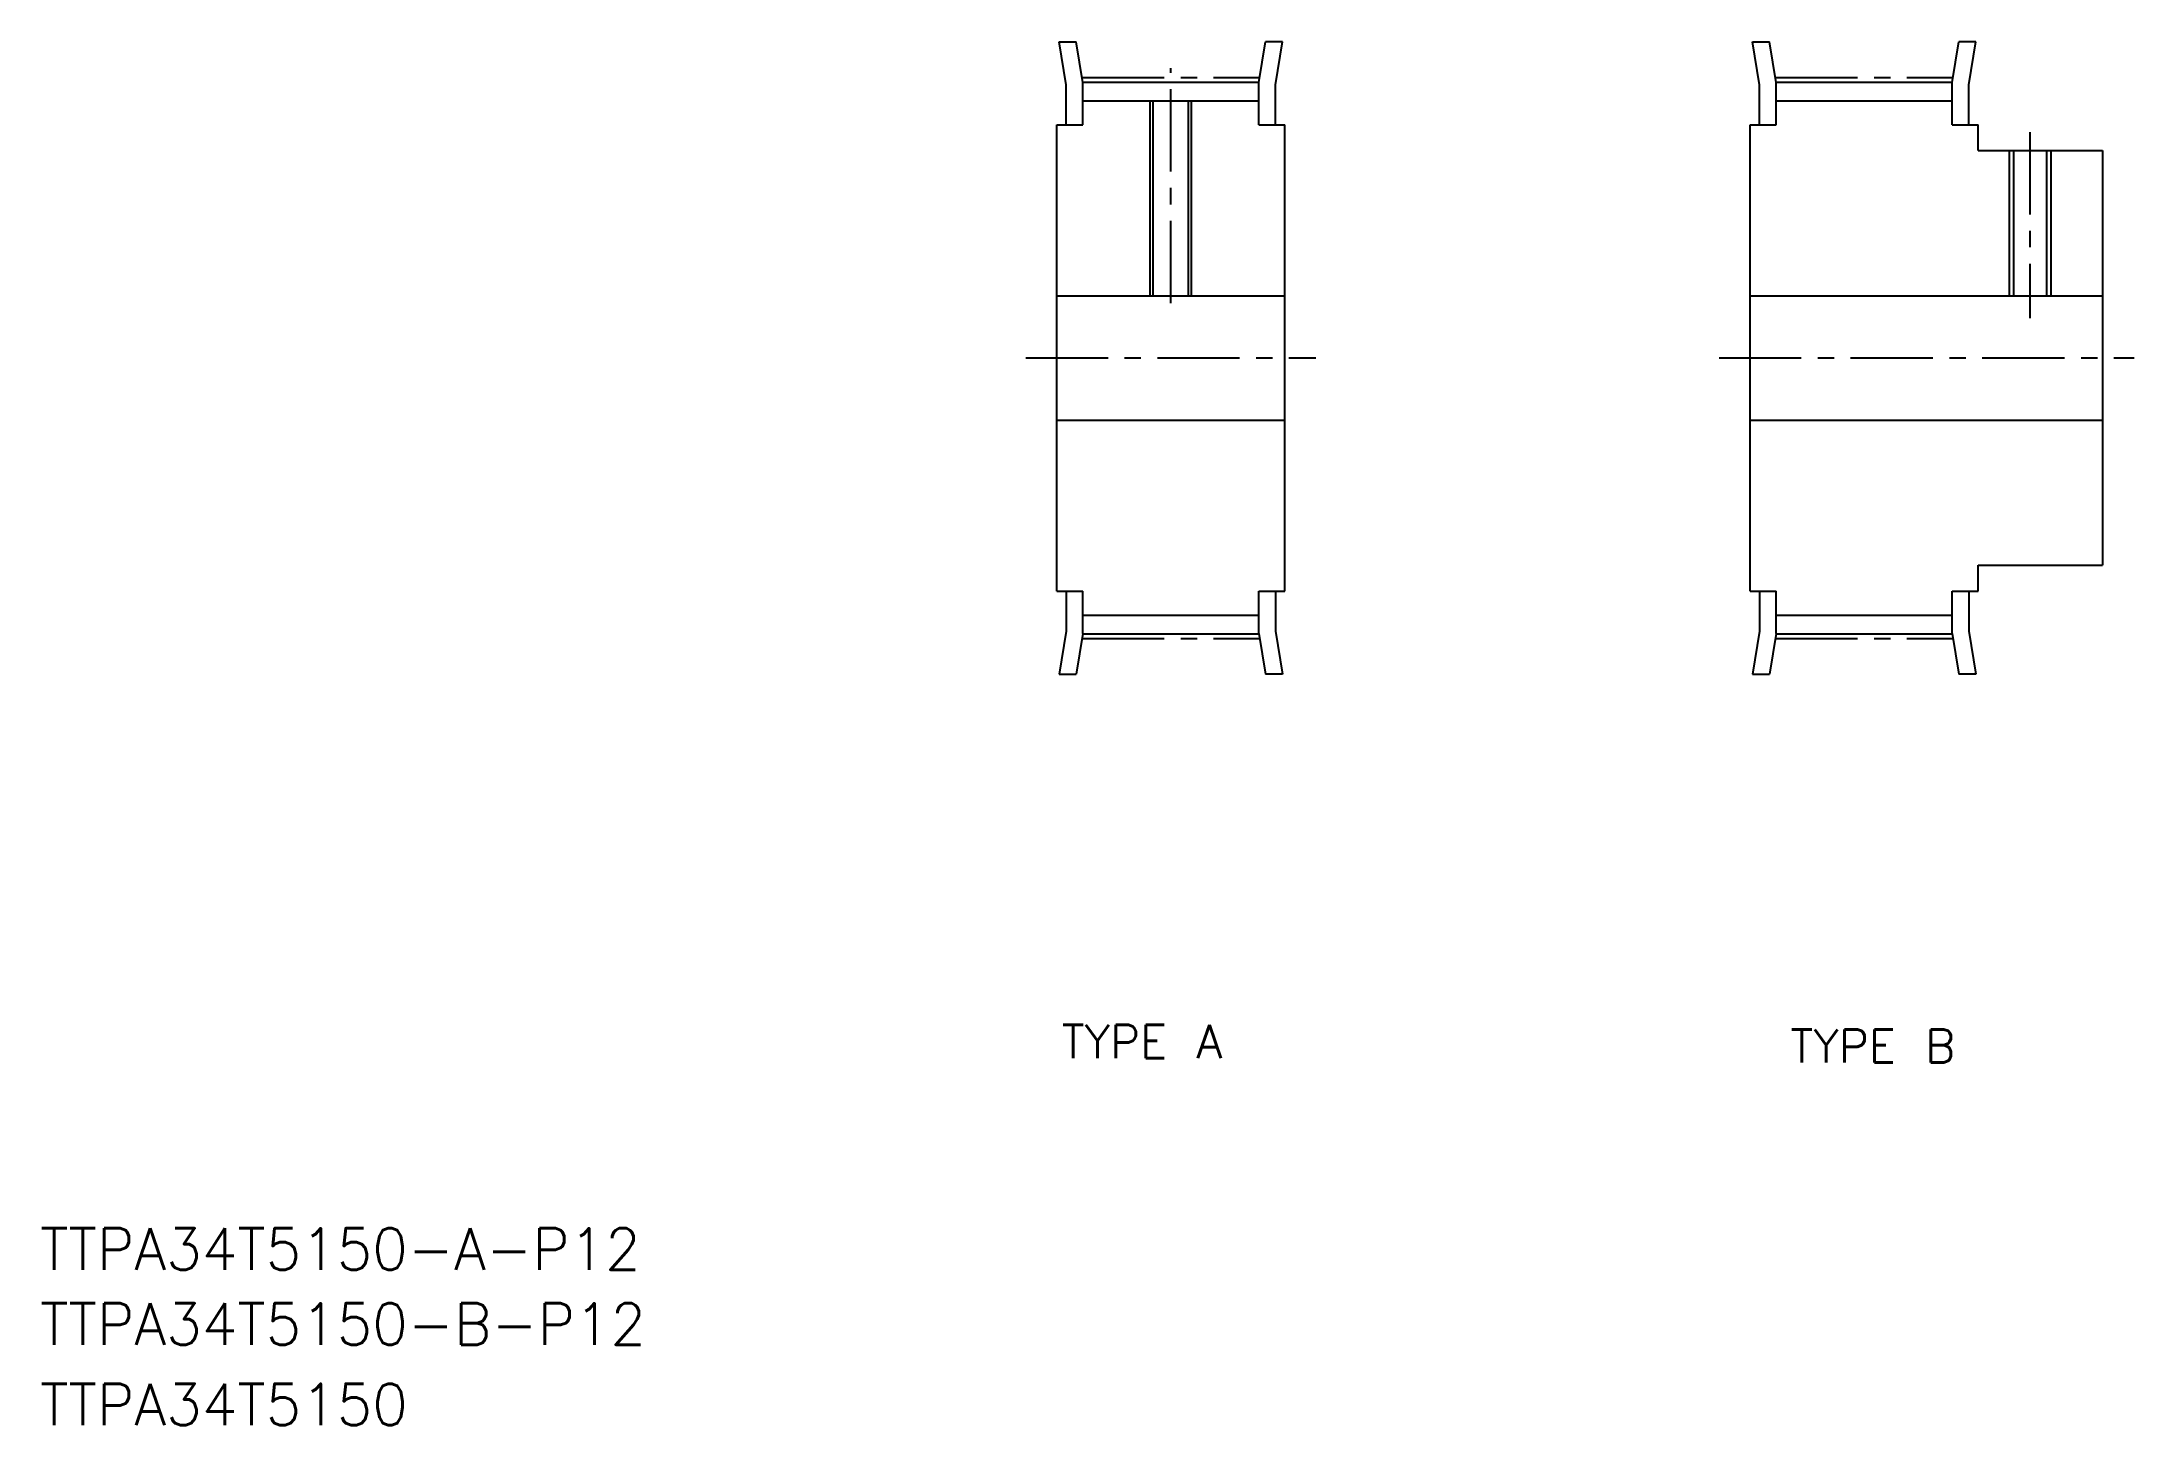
# Model space of a CAD drawing. Extents: x 10 to 212, y 10 to 143.
import ezdxf

# ---------------------------------------------------------------- set-up
doc = ezdxf.new("R2010")
doc.units = 0
doc.header["$LTSCALE"] = 0.25
doc.linetypes.add('CENTER', pattern=[50.8, 31.75, -6.35, 6.35, -6.35])
doc.layers.get('0').update_dxf_attribs({"linetype": 'CONTINUOUS'})
doc.layers.add('CENTER', color=1, linetype='CENTER')
doc.styles.get("Standard").update_dxf_attribs({"font": 'txt.shx'})

msp = doc.modelspace()

# ---------------------------------------------------------------- linework, layer by layer
at = {"color": 7, "linetype": 'CONTINUOUS'}
for p, q in [((109, 139.33), (108.32, 143.47)), ((108.32, 143.47), (109.98, 143.47)), ((110.6, 139.54), (109.98, 143.47)), ((127.6, 139.54), (128.23, 143.47)), ((129.88, 143.47), (128.23, 143.47)), ((129.2, 139.33), (129.88, 143.47)), ((175.89, 139.33), (175.21, 143.47)), ((175.21, 143.47), (176.87, 143.47)), ((177.49, 139.54), (176.87, 143.47)), ((194.49, 139.54), (195.12, 143.47)), ((196.78, 143.47), (195.12, 143.47)), ((196.09, 139.33), (196.78, 143.47)), ((109, 135.47), (109, 139.33)), ((110.6, 139.58), (127.6, 139.58)), ((110.6, 135.47), (110.6, 139.54)), ((127.6, 135.47), (127.6, 139.54)), ((129.2, 135.47), (129.2, 139.33)), ((175.89, 135.47), (175.89, 139.33)), ((177.49, 139.58), (194.49, 139.58)), ((177.49, 135.47), (177.49, 139.54)), ((194.49, 135.47), (194.49, 139.54)), ((196.09, 135.47), (196.09, 139.33)), ((117.41, 118.97), (117.41, 137.78)), ((120.79, 118.97), (120.79, 137.78)), ((108.1, 90.47), (108.1, 135.47)), ((108.1, 135.47), (110.6, 135.47)), ((127.6, 135.47), (130.1, 135.47)), ((130.1, 90.47), (130.1, 135.47)), ((174.99, 90.47), (174.99, 135.47)), ((174.99, 135.47), (177.49, 135.47)), ((194.49, 135.47), (196.99, 135.47)), ((196.99, 132.97), (196.99, 135.47)), ((196.99, 132.97), (208.99, 132.97)), ((200.39, 132.97), (200.39, 118.97)), ((203.59, 132.97), (203.59, 118.97)), ((208.99, 132.97), (208.99, 92.97)), ((108.1, 118.97), (130.1, 118.97)), ((174.99, 118.97), (208.99, 118.97)), ((108.1, 106.97), (130.1, 106.97)), ((174.99, 106.97), (208.99, 106.97)), ((196.99, 90.47), (196.99, 92.97)), ((196.99, 92.97), (208.99, 92.97)), ((108.1, 90.47), (110.6, 90.47)), ((109, 90.47), (109, 86.6)), ((110.6, 86.39), (110.6, 90.47)), ((127.6, 86.39), (127.6, 90.47)), ((127.6, 90.47), (130.1, 90.47)), ((129.2, 90.47), (129.2, 86.6)), ((174.99, 90.47), (177.49, 90.47)), ((175.89, 90.47), (175.89, 86.6)), ((177.49, 86.39), (177.49, 90.47)), ((194.49, 86.39), (194.49, 90.47)), ((194.49, 90.47), (196.99, 90.47)), ((196.09, 90.47), (196.09, 86.6)), ((109, 86.6), (108.32, 82.47)), ((110.6, 86.39), (109.98, 82.47)), ((110.6, 86.35), (127.61, 86.35)), ((127.6, 86.39), (128.23, 82.47)), ((129.2, 86.6), (129.88, 82.47)), ((175.89, 86.6), (175.21, 82.47)), ((177.49, 86.39), (176.87, 82.47)), ((177.49, 86.35), (194.5, 86.35)), ((194.49, 86.39), (195.12, 82.47)), ((196.09, 86.6), (196.78, 82.47)), ((108.32, 82.47), (109.98, 82.47)), ((129.88, 82.47), (128.23, 82.47)), ((175.21, 82.47), (176.87, 82.47)), ((196.78, 82.47), (195.12, 82.47))]:
    msp.add_line(p, q, dxfattribs=at)
at = {"color": 3, "linetype": 'CONTINUOUS'}
for p, q in [((110.6, 137.78), (127.6, 137.78)), ((117.1, 118.97), (117.1, 137.78)), ((121.1, 118.97), (121.1, 137.78)), ((177.49, 137.78), (194.49, 137.78)), ((199.99, 132.97), (199.99, 118.97)), ((203.99, 132.97), (203.99, 118.97)), ((110.6, 88.15), (127.6, 88.15)), ((177.49, 88.15), (194.49, 88.15))]:
    msp.add_line(p, q, dxfattribs=at)
at = {"layer": 'CENTER', "color": 1, "linetype": 'CENTER'}
for p, q in [((110.53, 140.02), (127.68, 140.02)), ((119.1, 118.26), (119.1, 140.92)), ((177.42, 140.02), (194.49, 140.02)), ((105.1, 112.97), (133.1, 112.97)), ((171.99, 112.97), (212.04, 112.97)), ((110.53, 85.91), (127.68, 85.91)), ((177.42, 85.91), (194.57, 85.91))]:
    msp.add_line(p, q, dxfattribs=at)
at = {"layer": 'CENTER'}
msp.add_line((201.99, 134.76), (201.99, 116.81), dxfattribs=at)

# ---------------------------------------------------------------- texts
at = {"color": 7, "linetype": 'CONTINUOUS'}
for s, height, p in [('TYPE A', 3.2, (108.58, 45.41)), ('TYPE B', 3.2, (178.89, 44.99)), ('TTPA34T5150-A-P12', 4, (10, 25)), ('TTPA34T5150-B-P12', 4, (10, 17.76)), ('TTPA34T5150', 4, (10, 10))]:
    msp.add_text(s, height=height, dxfattribs=at).set_placement(p)

doc.saveas('drawing.dxf')
